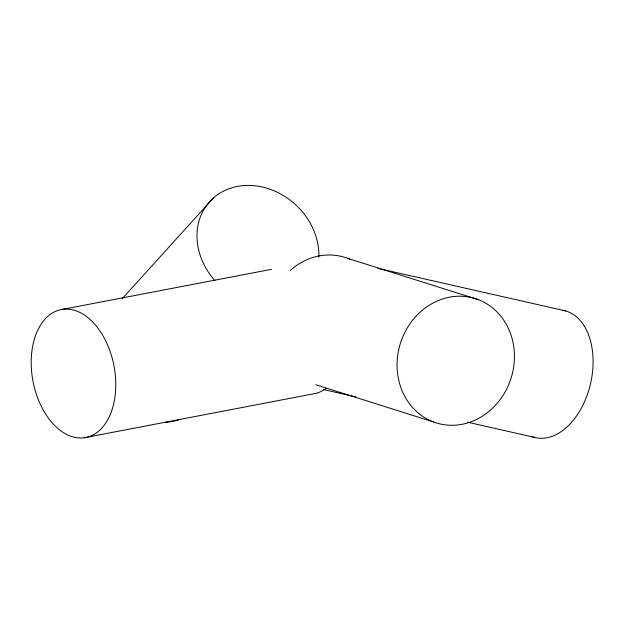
<?xml version="1.0" encoding="UTF-8"?>
<svg xmlns="http://www.w3.org/2000/svg" width="624" height="624" viewBox="0 0 624 624"><rect width="100%" height="100%" fill="white"/><g stroke="black" fill="none" stroke-linecap="round" stroke-linejoin="round"><path stroke-width="0.94" d="M121.992 298.912L213.595 197.8M62.868 309.301L271.456 269.326M84.131 437.791A65.146 41.215 79.2 0 0 103.639 336.929A65.146 41.215 79.2 0 0 32.729 345.922A65.146 41.215 79.2 0 0 84.131 437.791L312.819 393.955A65.146 41.215 79.2 0 0 326.173 388.315M377.918 268.367L565.703 310.939M323.372 389.516L355.618 396.825M467.524 422.191L533.918 437.245M347.747 258.383L478.21 299.614A65.146 58.009 -72.5 0 1 491.478 409.211A65.146 58.009 -72.5 0 1 397.558 373.417A65.146 58.009 -72.5 0 1 478.21 299.614M315.783 384.743L433.29 421.879M179.595 419.546A65.146 55.442 42.2 0 1 165.797 422.276M214.828 280.558A65.146 55.442 42.2 0 1 235.63 186.779A65.146 55.442 42.2 0 1 318.856 257.104M290.269 270.41A65.146 58.009 -72.5 0 1 349.502 259.085M563.051 310.315A65.146 41.839 -77.2 0 1 590.226 384.985A65.146 41.839 -77.2 0 1 532.186 436.683"/></g></svg>
